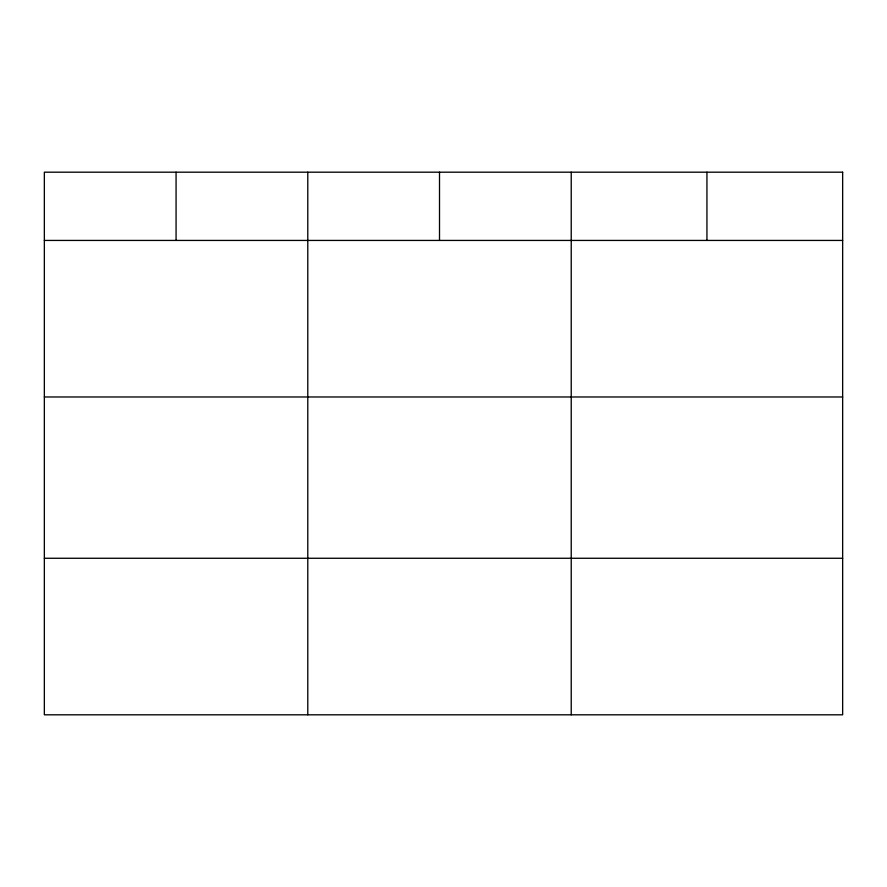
<?xml version="1.0" encoding="UTF-8"?>
<svg xmlns="http://www.w3.org/2000/svg" width="887" height="887" viewBox="0 0 887 887"><rect width="100%" height="100%" fill="white"/><g stroke="black" fill="none" stroke-linecap="round" stroke-linejoin="round"><path stroke-width="1.33" d="M44.35 240.432L842.65 240.432M44.35 396.977L842.65 396.977M44.35 558.267L842.65 558.267M706.939 172.189L706.939 240.432M571.228 172.189L571.228 714.811M439.508 172.189L439.508 240.432M307.789 172.189L307.789 714.811M176.07 172.189L176.07 240.432M842.65 172.189L44.35 172.189L44.35 714.811L842.65 714.811L842.65 172.189"/></g></svg>
